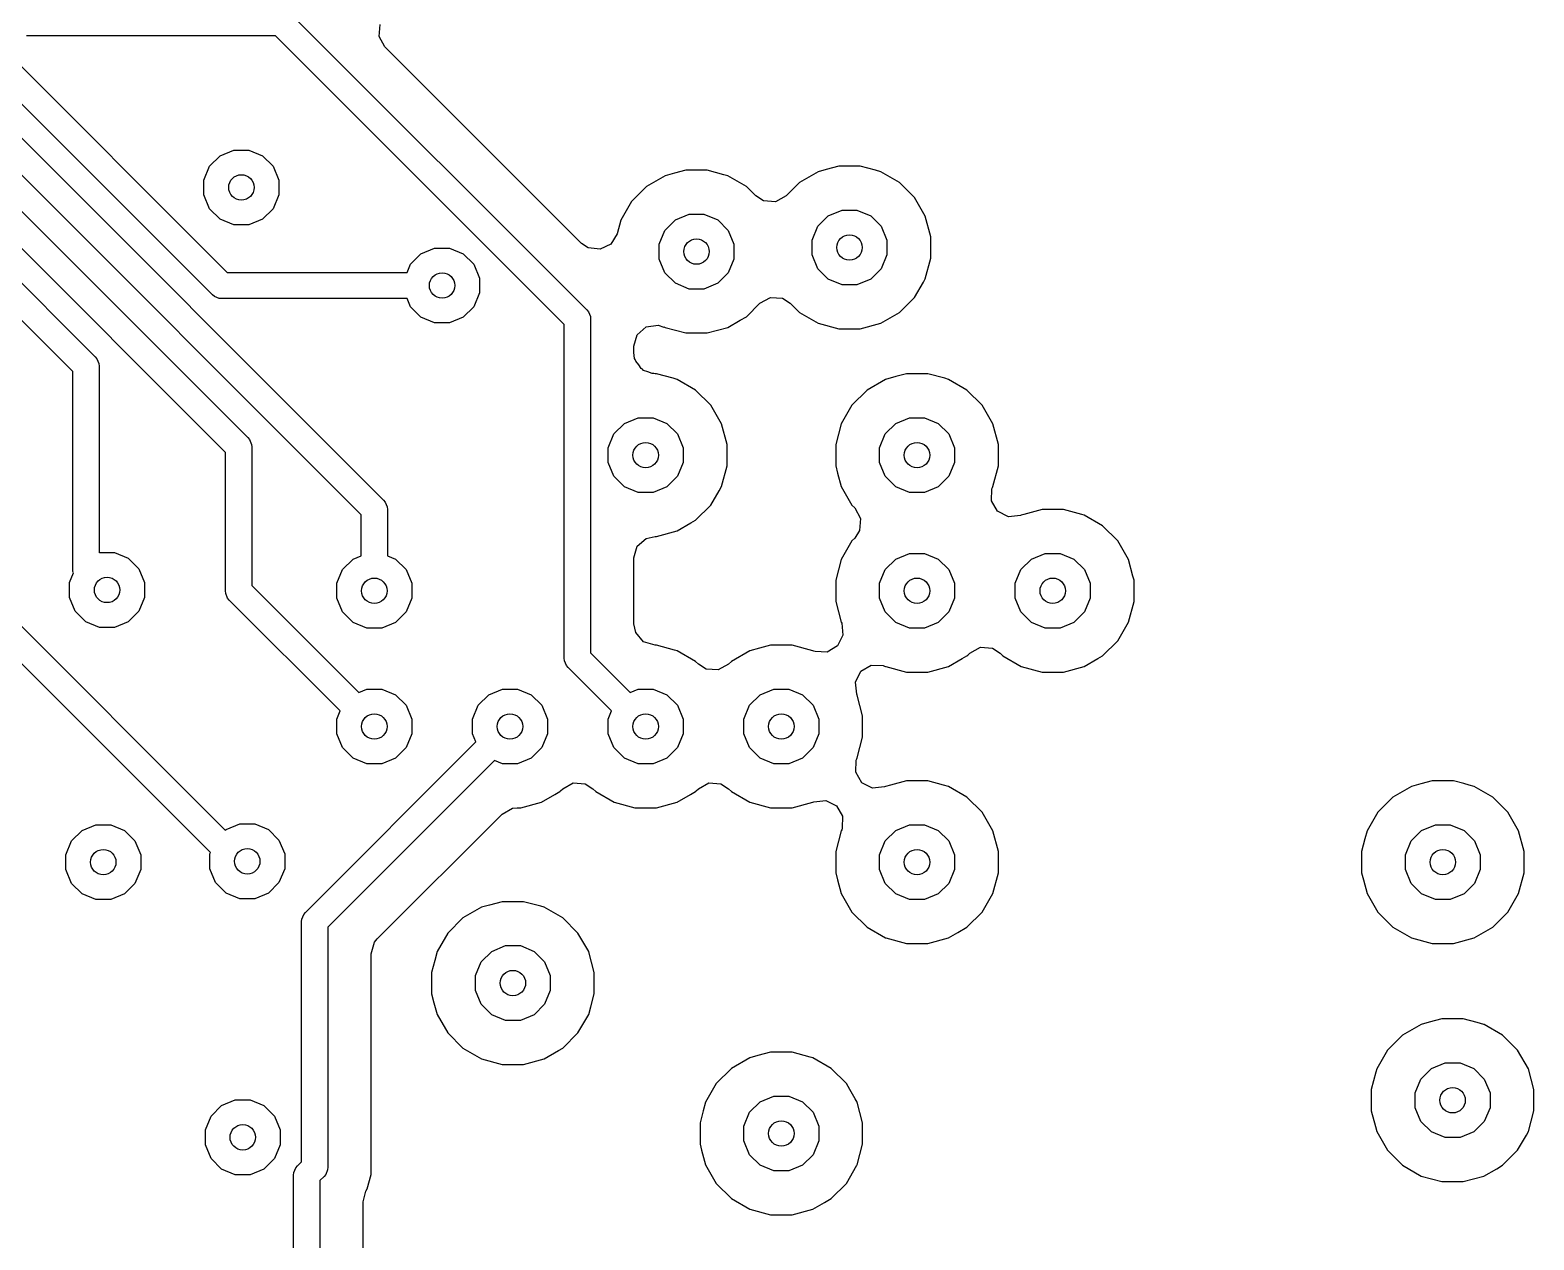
# Model space of a CAD drawing. Extents: x 2.09 to 4.51, y -4.8 to -2.93.
# Drawn here: x 3.6209 to 3.97, y -3.9105 to -3.6297 of the extents above; entities that cross this region are included whole.
import ezdxf

# ---------------------------------------------------------------- set-up
doc = ezdxf.new("R2010")
doc.units = 0
doc.header["$MEASUREMENT"] = 0
doc.layers.add('BLACK', color=7, linetype='CONTINUOUS')

msp = doc.modelspace()

# ---------------------------------------------------------------- linework, layer by layer
at = {"layer": 'BLACK', "linetype": 'CONTINUOUS'}
for p, q in [((3.10452, -3.12383), (3.66662, -3.68593)), ((3.6632, -3.69114), (3.1011, -3.12904)), ((3.09801, -3.13385), (3.70294, -3.73878)), ((3.69774, -3.7422), (3.09459, -3.13906)), ((3.09102, -3.14387), (3.67145, -3.72429)), ((3.66624, -3.72771), (3.0876, -3.14908)), ((3.08437, -3.15389), (3.636, -3.70552)), ((3.63079, -3.70894), (3.08095, -3.1591)), ((3.68129, -3.6258), (3.75011, -3.69461)), ((3.70192, -3.63114), (3.70212, -3.62836)), ((3.67787, -3.631), (3.62008, -3.631)), ((3.7449, -3.69804), (3.67787, -3.631)), ((3.70326, -3.6336), (3.70192, -3.63114)), ((3.72609, -3.65642), (3.70326, -3.6336)), ((3.66502, -3.65885), (3.66821, -3.65753)), ((3.66821, -3.65753), (3.67167, -3.65753)), ((3.67167, -3.65753), (3.67486, -3.65885)), ((3.74886, -3.67919), (3.72609, -3.65642)), ((3.66125, -3.66449), (3.66257, -3.66129)), ((3.66257, -3.66129), (3.66502, -3.65885)), ((3.67486, -3.65885), (3.6773, -3.66129)), ((3.6773, -3.66129), (3.67863, -3.66449)), ((3.80862, -3.66127), (3.80568, -3.66206)), ((3.81359, -3.66127), (3.80862, -3.66127)), ((3.81714, -3.66222), (3.81359, -3.66127)), ((3.66125, -3.66794), (3.66125, -3.66449)), ((3.67863, -3.66449), (3.67863, -3.66794)), ((3.7683, -3.66351), (3.764, -3.666)), ((3.77046, -3.66293), (3.7683, -3.66351)), ((3.77311, -3.66222), (3.77046, -3.66293)), ((3.77808, -3.66222), (3.77311, -3.66222)), ((3.78196, -3.66326), (3.77808, -3.66222)), ((3.78288, -3.66351), (3.78196, -3.66326)), ((3.78718, -3.666), (3.78288, -3.66351)), ((3.79951, -3.66505), (3.79638, -3.66818)), ((3.80382, -3.66256), (3.79951, -3.66505)), ((3.79951, -3.66505), (3.79951, -3.66505)), ((3.80568, -3.66206), (3.80382, -3.66256)), ((3.81839, -3.66256), (3.81714, -3.66222)), ((3.82269, -3.66505), (3.81839, -3.66256)), ((3.82621, -3.66856), (3.82269, -3.66505)), ((3.82269, -3.66505), (3.82269, -3.66505)), ((3.66257, -3.67114), (3.66125, -3.66794)), ((3.67863, -3.66794), (3.6773, -3.67114)), ((3.764, -3.666), (3.76048, -3.66951)), ((3.764, -3.666), (3.764, -3.666)), ((3.78936, -3.66818), (3.78718, -3.666)), ((3.78718, -3.666), (3.78718, -3.666)), ((3.79114, -3.66932), (3.78936, -3.66818)), ((3.79638, -3.66818), (3.79393, -3.66952)), ((3.82869, -3.67286), (3.82621, -3.66856)), ((3.82621, -3.66856), (3.82621, -3.66856)), ((3.66502, -3.67358), (3.66257, -3.67114)), ((3.6773, -3.67114), (3.67486, -3.67358)), ((3.76048, -3.66951), (3.758, -3.67382)), ((3.76048, -3.66951), (3.76048, -3.66951)), ((3.79393, -3.66952), (3.79114, -3.66932)), ((3.80618, -3.67279), (3.80937, -3.67146)), ((3.80937, -3.67146), (3.81283, -3.67146)), ((3.81283, -3.67146), (3.81602, -3.67279)), ((3.52568, -3.67491), (3.66621, -3.81544)), ((3.66821, -3.6749), (3.66502, -3.67358)), ((3.67167, -3.6749), (3.66821, -3.6749)), ((3.67486, -3.67358), (3.67167, -3.6749)), ((3.758, -3.67382), (3.75715, -3.67697)), ((3.76823, -3.67618), (3.77067, -3.67374)), ((3.77067, -3.67374), (3.77386, -3.67241)), ((3.77386, -3.67241), (3.77732, -3.67241)), ((3.77732, -3.67241), (3.78051, -3.67374)), ((3.78051, -3.67374), (3.78296, -3.67618)), ((3.80241, -3.67842), (3.80374, -3.67523)), ((3.80374, -3.67523), (3.80618, -3.67279)), ((3.81602, -3.67279), (3.81847, -3.67523)), ((3.81847, -3.67523), (3.81979, -3.67842)), ((3.82998, -3.67767), (3.82869, -3.67286)), ((3.82869, -3.67286), (3.82869, -3.67286)), ((3.82869, -3.67286), (3.82869, -3.67286)), ((3.66274, -3.8206), (3.52047, -3.67833)), ((3.75041, -3.68024), (3.74886, -3.67919)), ((3.75715, -3.67697), (3.7557, -3.67935)), ((3.7669, -3.67937), (3.76823, -3.67618)), ((3.78296, -3.67618), (3.78428, -3.67937)), ((3.80241, -3.68188), (3.80241, -3.67842)), ((3.81979, -3.67842), (3.81979, -3.68188)), ((3.82998, -3.68264), (3.82998, -3.67767)), ((3.70916, -3.68406), (3.71161, -3.68162)), ((3.71161, -3.68162), (3.7148, -3.68029)), ((3.7148, -3.68029), (3.71826, -3.68029)), ((3.71826, -3.68029), (3.72145, -3.68162)), ((3.72145, -3.68162), (3.72389, -3.68406)), ((3.75319, -3.68057), (3.75041, -3.68024)), ((3.7557, -3.67935), (3.75319, -3.68057)), ((3.7669, -3.68283), (3.7669, -3.67937)), ((3.78428, -3.67937), (3.78428, -3.68283)), ((3.80374, -3.68507), (3.80241, -3.68188)), ((3.81979, -3.68188), (3.81847, -3.68507)), ((3.82869, -3.68744), (3.82998, -3.68264)), ((3.66662, -3.68593), (3.70839, -3.68593)), ((3.70839, -3.68593), (3.70916, -3.68406)), ((3.72389, -3.68406), (3.72522, -3.68725)), ((3.76823, -3.68602), (3.7669, -3.68283)), ((3.77067, -3.68847), (3.76823, -3.68602)), ((3.78296, -3.68602), (3.78051, -3.68847)), ((3.78428, -3.68283), (3.78296, -3.68602)), ((3.80618, -3.68752), (3.80374, -3.68507)), ((3.81847, -3.68507), (3.81602, -3.68752)), ((3.72522, -3.68725), (3.72522, -3.69071)), ((3.77386, -3.68979), (3.77067, -3.68847)), ((3.78051, -3.68847), (3.77732, -3.68979)), ((3.80937, -3.68884), (3.80618, -3.68752)), ((3.81283, -3.68884), (3.80937, -3.68884)), ((3.81602, -3.68752), (3.81283, -3.68884)), ((3.82621, -3.69174), (3.82827, -3.68817)), ((3.82827, -3.68817), (3.82869, -3.68744)), ((3.82869, -3.68744), (3.82869, -3.68744)), ((3.82869, -3.68744), (3.82869, -3.68744)), ((3.66367, -3.69152), (3.6632, -3.69114)), ((3.66477, -3.69198), (3.66367, -3.69152)), ((3.66536, -3.69203), (3.66477, -3.69198)), ((3.70839, -3.69203), (3.66536, -3.69203)), ((3.70916, -3.6939), (3.70839, -3.69203)), ((3.72522, -3.69071), (3.72389, -3.6939)), ((3.77732, -3.68979), (3.77386, -3.68979)), ((3.78718, -3.69621), (3.79031, -3.69308)), ((3.79031, -3.69308), (3.79277, -3.69174)), ((3.79277, -3.69174), (3.79556, -3.69194)), ((3.79556, -3.69194), (3.79733, -3.69308)), ((3.79733, -3.69308), (3.79951, -3.69526)), ((3.82269, -3.69526), (3.82621, -3.69174)), ((3.71161, -3.69635), (3.70916, -3.6939)), ((3.7148, -3.69767), (3.71161, -3.69635)), ((3.72145, -3.69635), (3.71826, -3.69767)), ((3.72389, -3.6939), (3.72145, -3.69635)), ((3.75011, -3.69461), (3.75049, -3.69508)), ((3.75049, -3.69508), (3.75095, -3.69618)), ((3.75095, -3.69618), (3.751, -3.69677)), ((3.78575, -3.69703), (3.78718, -3.69621)), ((3.79951, -3.69526), (3.79951, -3.69526)), ((3.79951, -3.69526), (3.79951, -3.69526)), ((3.79951, -3.69526), (3.79951, -3.69526)), ((3.79951, -3.69526), (3.79951, -3.69526)), ((3.79951, -3.69526), (3.80382, -3.69774)), ((3.81839, -3.69774), (3.82054, -3.6965)), ((3.82054, -3.6965), (3.82269, -3.69526)), ((3.71826, -3.69767), (3.7148, -3.69767)), ((3.7449, -3.77551), (3.7449, -3.69804)), ((3.751, -3.69677), (3.751, -3.77425)), ((3.76181, -3.7004), (3.76392, -3.69857)), ((3.76392, -3.69857), (3.76669, -3.69817)), ((3.76669, -3.69817), (3.76798, -3.69862)), ((3.76798, -3.69862), (3.768, -3.69857)), ((3.768, -3.69857), (3.7683, -3.69869)), ((3.7683, -3.69869), (3.7683, -3.69869)), ((3.7683, -3.69869), (3.7683, -3.69869)), ((3.7683, -3.69869), (3.77311, -3.69998)), ((3.77311, -3.69998), (3.77311, -3.69998)), ((3.77311, -3.69998), (3.77808, -3.69998)), ((3.77808, -3.69998), (3.78288, -3.69869)), ((3.77808, -3.69998), (3.77808, -3.69998)), ((3.78288, -3.69869), (3.78575, -3.69703)), ((3.78288, -3.69869), (3.78288, -3.69869)), ((3.78288, -3.69869), (3.78288, -3.69869)), ((3.80382, -3.69774), (3.80382, -3.69774)), ((3.80382, -3.69774), (3.80382, -3.69774)), ((3.80382, -3.69774), (3.80862, -3.69903)), ((3.80862, -3.69903), (3.80862, -3.69903)), ((3.80862, -3.69903), (3.81359, -3.69903)), ((3.81359, -3.69903), (3.81839, -3.69774)), ((3.81359, -3.69903), (3.81359, -3.69903)), ((3.81839, -3.69774), (3.81839, -3.69774)), ((3.81839, -3.69774), (3.81839, -3.69774)), ((3.76102, -3.70308), (3.76181, -3.7004)), ((3.76102, -3.70451), (3.76102, -3.70308)), ((3.636, -3.70552), (3.63638, -3.70598)), ((3.63638, -3.70598), (3.63683, -3.70708)), ((3.63683, -3.70708), (3.63689, -3.70767)), ((3.76122, -3.70591), (3.76102, -3.70451)), ((3.76138, -3.70615), (3.76122, -3.70591)), ((3.76147, -3.70657), (3.76138, -3.70615)), ((3.76216, -3.70737), (3.76147, -3.70657)), ((3.63079, -3.75473), (3.63079, -3.70894)), ((3.63689, -3.70767), (3.63689, -3.75102)), ((3.76274, -3.70826), (3.76216, -3.70737)), ((3.76307, -3.70841), (3.76274, -3.70826)), ((3.7633, -3.70868), (3.76307, -3.70841)), ((3.76432, -3.70898), (3.7633, -3.70868)), ((3.76528, -3.70942), (3.76432, -3.70898)), ((3.76564, -3.70937), (3.76528, -3.70942)), ((3.76598, -3.70947), (3.76564, -3.70937)), ((3.76626, -3.70947), (3.76598, -3.70947)), ((3.7702, -3.71052), (3.76626, -3.70947)), ((3.77107, -3.71076), (3.7702, -3.71052)), ((3.82188, -3.71011), (3.81948, -3.71076)), ((3.82429, -3.70947), (3.82188, -3.71011)), ((3.82926, -3.70947), (3.82429, -3.70947)), ((3.83319, -3.71052), (3.82926, -3.70947)), ((3.83406, -3.71076), (3.83319, -3.71052)), ((3.77537, -3.71324), (3.77107, -3.71076)), ((3.77889, -3.71675), (3.77537, -3.71324)), ((3.77537, -3.71324), (3.77537, -3.71324)), ((3.81518, -3.71324), (3.81167, -3.71675)), ((3.81948, -3.71076), (3.81518, -3.71324)), ((3.81518, -3.71324), (3.81518, -3.71324)), ((3.83836, -3.71324), (3.83406, -3.71076)), ((3.84188, -3.71675), (3.83836, -3.71324)), ((3.83836, -3.71324), (3.83836, -3.71324)), ((3.77889, -3.71676), (3.77889, -3.71675)), ((3.78137, -3.72106), (3.77889, -3.71676)), ((3.81167, -3.71676), (3.80918, -3.72106)), ((3.81167, -3.71675), (3.81167, -3.71676)), ((3.84188, -3.71676), (3.84188, -3.71675)), ((3.84436, -3.72106), (3.84188, -3.71676)), ((3.75641, -3.72343), (3.75886, -3.72098)), ((3.75886, -3.72098), (3.76205, -3.71966)), ((3.76205, -3.71966), (3.76551, -3.71966)), ((3.76551, -3.71966), (3.7687, -3.72098)), ((3.7687, -3.72098), (3.77114, -3.72343)), ((3.78266, -3.72586), (3.78137, -3.72106)), ((3.78137, -3.72106), (3.78137, -3.72106)), ((3.78137, -3.72106), (3.78137, -3.72106)), ((3.80918, -3.72106), (3.80789, -3.72586)), ((3.80918, -3.72106), (3.80918, -3.72106)), ((3.81941, -3.72343), (3.82185, -3.72098)), ((3.82185, -3.72098), (3.82504, -3.71966)), ((3.82504, -3.71966), (3.8285, -3.71966)), ((3.8285, -3.71966), (3.83169, -3.72098)), ((3.83169, -3.72098), (3.83414, -3.72343)), ((3.84565, -3.72586), (3.84436, -3.72106)), ((3.84436, -3.72106), (3.84436, -3.72106)), ((3.84436, -3.72106), (3.84436, -3.72106)), ((3.67145, -3.72429), (3.67183, -3.72476)), ((3.75509, -3.72662), (3.75641, -3.72343)), ((3.77114, -3.72343), (3.77247, -3.72662)), ((3.81808, -3.72662), (3.81941, -3.72343)), ((3.83414, -3.72343), (3.83546, -3.72662)), ((3.66624, -3.75984), (3.66624, -3.72771)), ((3.67183, -3.72476), (3.67228, -3.72586)), ((3.67228, -3.72586), (3.67234, -3.72645)), ((3.67234, -3.72645), (3.67234, -3.75858)), ((3.75509, -3.73007), (3.75509, -3.72662)), ((3.77247, -3.72662), (3.77247, -3.73007)), ((3.78266, -3.73083), (3.78266, -3.72586)), ((3.80789, -3.72586), (3.80789, -3.73083)), ((3.81808, -3.73007), (3.81808, -3.72662)), ((3.83546, -3.72662), (3.83546, -3.73007)), ((3.84565, -3.73083), (3.84565, -3.72586)), ((3.75641, -3.73327), (3.75509, -3.73007)), ((3.77247, -3.73007), (3.77114, -3.73327)), ((3.78137, -3.73563), (3.78266, -3.73083)), ((3.80789, -3.73083), (3.80834, -3.7325)), ((3.81941, -3.73327), (3.81808, -3.73007)), ((3.83546, -3.73007), (3.83414, -3.73327)), ((3.84436, -3.73563), (3.84565, -3.73083)), ((3.75886, -3.73571), (3.75641, -3.73327)), ((3.77114, -3.73327), (3.7687, -3.73571)), ((3.80834, -3.7325), (3.80918, -3.73563)), ((3.82185, -3.73571), (3.81941, -3.73327)), ((3.83414, -3.73327), (3.83169, -3.73571)), ((3.76205, -3.73703), (3.75886, -3.73571)), ((3.76551, -3.73703), (3.76205, -3.73703)), ((3.7687, -3.73571), (3.76551, -3.73703)), ((3.77889, -3.73994), (3.78081, -3.73661)), ((3.78081, -3.73661), (3.78137, -3.73563)), ((3.78137, -3.73563), (3.78137, -3.73563)), ((3.78137, -3.73563), (3.78137, -3.73563)), ((3.80918, -3.73563), (3.81167, -3.73994)), ((3.82504, -3.73703), (3.82185, -3.73571)), ((3.8285, -3.73703), (3.82504, -3.73703)), ((3.83169, -3.73571), (3.8285, -3.73703)), ((3.84404, -3.73899), (3.84414, -3.7362)), ((3.84414, -3.7362), (3.84427, -3.73587)), ((3.84427, -3.73587), (3.84436, -3.73563)), ((3.84436, -3.73563), (3.84436, -3.73563)), ((3.84436, -3.73563), (3.84436, -3.73563)), ((3.70294, -3.73878), (3.70332, -3.73924)), ((3.70332, -3.73924), (3.70378, -3.74034)), ((3.70378, -3.74034), (3.70384, -3.74094)), ((3.70384, -3.74094), (3.70384, -3.7517)), ((3.77537, -3.74345), (3.77889, -3.73994)), ((3.81167, -3.73994), (3.81167, -3.73994)), ((3.81167, -3.73994), (3.81231, -3.74059)), ((3.81231, -3.74059), (3.81365, -3.74304)), ((3.84547, -3.74139), (3.84404, -3.73899)), ((3.84797, -3.74265), (3.84547, -3.74139)), ((3.85578, -3.74096), (3.85155, -3.7421)), ((3.86075, -3.74096), (3.85578, -3.74096)), ((3.86499, -3.7421), (3.86075, -3.74096)), ((3.69774, -3.7517), (3.69774, -3.7422)), ((3.77107, -3.74594), (3.77426, -3.74409)), ((3.77426, -3.74409), (3.77537, -3.74345)), ((3.81365, -3.74304), (3.81345, -3.74583)), ((3.85075, -3.74235), (3.84797, -3.74265)), ((3.85098, -3.74225), (3.85075, -3.74235)), ((3.85155, -3.7421), (3.85098, -3.74225)), ((3.86555, -3.74225), (3.86499, -3.7421)), ((3.86986, -3.74474), (3.86555, -3.74225)), ((3.87337, -3.74825), (3.86986, -3.74474)), ((3.86986, -3.74474), (3.86986, -3.74474)), ((3.76181, -3.7495), (3.76392, -3.74767)), ((3.76392, -3.74767), (3.76598, -3.74722)), ((3.76598, -3.74722), (3.76626, -3.74722)), ((3.76626, -3.74722), (3.77107, -3.74594)), ((3.76626, -3.74722), (3.76626, -3.74722)), ((3.77107, -3.74594), (3.77107, -3.74594)), ((3.77107, -3.74594), (3.77107, -3.74594)), ((3.81167, -3.74825), (3.80918, -3.75256)), ((3.81231, -3.7476), (3.81167, -3.74825)), ((3.81167, -3.74825), (3.81167, -3.74825)), ((3.81345, -3.74583), (3.81231, -3.7476)), ((3.87586, -3.75256), (3.87337, -3.74825)), ((3.87337, -3.74825), (3.87337, -3.74825)), ((3.63689, -3.75102), (3.63703, -3.75096)), ((3.63703, -3.75096), (3.64049, -3.75096)), ((3.64049, -3.75096), (3.64368, -3.75229)), ((3.64368, -3.75229), (3.64613, -3.75473)), ((3.69342, -3.75492), (3.69587, -3.75248)), ((3.69587, -3.75248), (3.69774, -3.7517)), ((3.70384, -3.7517), (3.70571, -3.75248)), ((3.70571, -3.75248), (3.70815, -3.75492)), ((3.76102, -3.75219), (3.76181, -3.7495)), ((3.76102, -3.7675), (3.76102, -3.75219)), ((3.80918, -3.75256), (3.80789, -3.75736)), ((3.80918, -3.75256), (3.80918, -3.75256)), ((3.81941, -3.75492), (3.82185, -3.75248)), ((3.82185, -3.75248), (3.82504, -3.75115)), ((3.82504, -3.75115), (3.8285, -3.75115)), ((3.8285, -3.75115), (3.83169, -3.75248)), ((3.83169, -3.75248), (3.83414, -3.75492)), ((3.8509, -3.75492), (3.85335, -3.75248)), ((3.85335, -3.75248), (3.85654, -3.75115)), ((3.85654, -3.75115), (3.86, -3.75115)), ((3.86, -3.75115), (3.86319, -3.75248)), ((3.86319, -3.75248), (3.86563, -3.75492)), ((3.87689, -3.75642), (3.87586, -3.75256)), ((3.87586, -3.75256), (3.87586, -3.75256)), ((3.87586, -3.75256), (3.87586, -3.75256)), ((3.63007, -3.75792), (3.631, -3.75569)), ((3.63085, -3.75533), (3.63079, -3.75473)), ((3.631, -3.75569), (3.63085, -3.75533)), ((3.64613, -3.75473), (3.64745, -3.75792)), ((3.6921, -3.75811), (3.69342, -3.75492)), ((3.70815, -3.75492), (3.70948, -3.75811)), ((3.81808, -3.75811), (3.81941, -3.75492)), ((3.83414, -3.75492), (3.83546, -3.75811)), ((3.84958, -3.75811), (3.8509, -3.75492)), ((3.86563, -3.75492), (3.86696, -3.75811)), ((3.63007, -3.76138), (3.63007, -3.75792)), ((3.64745, -3.75792), (3.64745, -3.76138)), ((3.67234, -3.75858), (3.69719, -3.78343)), ((3.6921, -3.76157), (3.6921, -3.75811)), ((3.70948, -3.75811), (3.70948, -3.76157)), ((3.80789, -3.75736), (3.80789, -3.76233)), ((3.81808, -3.76157), (3.81808, -3.75811)), ((3.83546, -3.75811), (3.83546, -3.76157)), ((3.84958, -3.76157), (3.84958, -3.75811)), ((3.86696, -3.75811), (3.86696, -3.76157)), ((3.87715, -3.75736), (3.87689, -3.75642)), ((3.87715, -3.76233), (3.87715, -3.75736)), ((3.63139, -3.76457), (3.63007, -3.76138)), ((3.64745, -3.76138), (3.64613, -3.76457)), ((3.6663, -3.76044), (3.66624, -3.75984)), ((3.66675, -3.76154), (3.6663, -3.76044)), ((3.66713, -3.762), (3.66675, -3.76154)), ((3.69287, -3.78774), (3.66713, -3.762)), ((3.69342, -3.76476), (3.6921, -3.76157)), ((3.70948, -3.76157), (3.70815, -3.76476)), ((3.80789, -3.76233), (3.80918, -3.76713)), ((3.81941, -3.76476), (3.81808, -3.76157)), ((3.83546, -3.76157), (3.83414, -3.76476)), ((3.8509, -3.76476), (3.84958, -3.76157)), ((3.86696, -3.76157), (3.86563, -3.76476)), ((3.87586, -3.76713), (3.87715, -3.76233)), ((3.63384, -3.76702), (3.63139, -3.76457)), ((3.64613, -3.76457), (3.64368, -3.76702)), ((3.69587, -3.76721), (3.69342, -3.76476)), ((3.70815, -3.76476), (3.70571, -3.76721)), ((3.82185, -3.76721), (3.81941, -3.76476)), ((3.83414, -3.76476), (3.83169, -3.76721)), ((3.85335, -3.76721), (3.8509, -3.76476)), ((3.86563, -3.76476), (3.86319, -3.76721)), ((3.63703, -3.76834), (3.63384, -3.76702)), ((3.64049, -3.76834), (3.63703, -3.76834)), ((3.64368, -3.76702), (3.64049, -3.76834)), ((3.69906, -3.76853), (3.69587, -3.76721)), ((3.70252, -3.76853), (3.69906, -3.76853)), ((3.70571, -3.76721), (3.70252, -3.76853)), ((3.76147, -3.76956), (3.76102, -3.7675)), ((3.7633, -3.77167), (3.76147, -3.76956)), ((3.80918, -3.76713), (3.80918, -3.76713)), ((3.80918, -3.76713), (3.80928, -3.76736)), ((3.80928, -3.76736), (3.80958, -3.77014)), ((3.82504, -3.76853), (3.82185, -3.76721)), ((3.8285, -3.76853), (3.82504, -3.76853)), ((3.83169, -3.76721), (3.8285, -3.76853)), ((3.85654, -3.76853), (3.85335, -3.76721)), ((3.86, -3.76853), (3.85654, -3.76853)), ((3.86319, -3.76721), (3.86, -3.76853)), ((3.87337, -3.77143), (3.87493, -3.76874)), ((3.87493, -3.76874), (3.87586, -3.76713)), ((3.87586, -3.76713), (3.87586, -3.76713)), ((3.87586, -3.76713), (3.87586, -3.76713)), ((3.76598, -3.77246), (3.7633, -3.77167)), ((3.76626, -3.77246), (3.76598, -3.77246)), ((3.7705, -3.7736), (3.76626, -3.77246)), ((3.76626, -3.77246), (3.76626, -3.77246)), ((3.79018, -3.77316), (3.78799, -3.77375)), ((3.79279, -3.77246), (3.79018, -3.77316)), ((3.79776, -3.77246), (3.79279, -3.77246)), ((3.80256, -3.77375), (3.79776, -3.77246)), ((3.80832, -3.77264), (3.80592, -3.77407)), ((3.80958, -3.77014), (3.80832, -3.77264)), ((3.83901, -3.7743), (3.84147, -3.77296)), ((3.84147, -3.77296), (3.84425, -3.77316)), ((3.84425, -3.77316), (3.84603, -3.7743)), ((3.86986, -3.77495), (3.87337, -3.77143)), ((3.74496, -3.77611), (3.7449, -3.77551)), ((3.74542, -3.77721), (3.74496, -3.77611)), ((3.751, -3.77425), (3.76018, -3.78343)), ((3.77107, -3.77375), (3.7705, -3.7736)), ((3.77537, -3.77623), (3.77107, -3.77375)), ((3.77602, -3.77688), (3.77537, -3.77623)), ((3.77537, -3.77623), (3.77537, -3.77623)), ((3.77779, -3.77802), (3.77602, -3.77688)), ((3.78304, -3.77688), (3.78058, -3.77822)), ((3.78368, -3.77623), (3.78304, -3.77688)), ((3.78799, -3.77375), (3.78368, -3.77623)), ((3.78368, -3.77623), (3.78368, -3.77623)), ((3.8028, -3.77384), (3.80256, -3.77375)), ((3.80256, -3.77375), (3.80256, -3.77375)), ((3.80313, -3.77397), (3.8028, -3.77384)), ((3.80592, -3.77407), (3.80313, -3.77397)), ((3.83406, -3.77743), (3.83725, -3.77559)), ((3.83725, -3.77559), (3.83836, -3.77495)), ((3.83836, -3.77495), (3.83855, -3.77476)), ((3.83855, -3.77476), (3.83901, -3.7743)), ((3.84603, -3.7743), (3.84668, -3.77495)), ((3.84668, -3.77495), (3.84668, -3.77495)), ((3.84668, -3.77495), (3.84668, -3.77495)), ((3.84668, -3.77495), (3.84668, -3.77495)), ((3.84668, -3.77495), (3.84668, -3.77495)), ((3.84668, -3.77495), (3.85098, -3.77743)), ((3.86555, -3.77743), (3.86875, -3.77559)), ((3.86875, -3.77559), (3.86986, -3.77495)), ((3.7458, -3.77767), (3.74542, -3.77721)), ((3.75587, -3.78774), (3.7458, -3.77767)), ((3.78058, -3.77822), (3.77779, -3.77802)), ((3.81247, -3.78104), (3.81372, -3.77854)), ((3.81372, -3.77854), (3.81613, -3.77711)), ((3.81613, -3.77711), (3.81892, -3.77721)), ((3.81892, -3.77721), (3.81925, -3.77734)), ((3.81925, -3.77734), (3.81948, -3.77743)), ((3.81948, -3.77743), (3.81949, -3.77743)), ((3.81949, -3.77743), (3.82429, -3.77872)), ((3.82429, -3.77872), (3.82429, -3.77872)), ((3.82429, -3.77872), (3.82926, -3.77872)), ((3.82926, -3.77872), (3.83406, -3.77743)), ((3.82926, -3.77872), (3.82926, -3.77872)), ((3.83406, -3.77743), (3.83406, -3.77743)), ((3.83406, -3.77743), (3.83406, -3.77743)), ((3.85098, -3.77743), (3.85098, -3.77743)), ((3.85098, -3.77743), (3.85098, -3.77743)), ((3.85098, -3.77743), (3.85578, -3.77872)), ((3.85578, -3.77872), (3.85578, -3.77872)), ((3.85578, -3.77872), (3.86075, -3.77872)), ((3.86075, -3.77872), (3.86555, -3.77743)), ((3.86075, -3.77872), (3.86075, -3.77872)), ((3.86555, -3.77743), (3.86555, -3.77743)), ((3.86555, -3.77743), (3.86555, -3.77743)), ((3.69719, -3.78343), (3.69906, -3.78265)), ((3.69906, -3.78265), (3.70252, -3.78265)), ((3.70252, -3.78265), (3.70571, -3.78397)), ((3.70571, -3.78397), (3.70815, -3.78642)), ((3.72492, -3.78642), (3.72736, -3.78397)), ((3.72736, -3.78397), (3.73056, -3.78265)), ((3.73056, -3.78265), (3.73401, -3.78265)), ((3.73401, -3.78265), (3.7372, -3.78397)), ((3.7372, -3.78397), (3.73965, -3.78642)), ((3.76018, -3.78343), (3.76205, -3.78265)), ((3.76205, -3.78265), (3.76551, -3.78265)), ((3.76551, -3.78265), (3.7687, -3.78397)), ((3.7687, -3.78397), (3.77114, -3.78642)), ((3.78791, -3.78642), (3.79035, -3.78397)), ((3.79035, -3.78397), (3.79355, -3.78265)), ((3.79355, -3.78265), (3.797, -3.78265)), ((3.797, -3.78265), (3.8002, -3.78397)), ((3.8002, -3.78397), (3.80264, -3.78642)), ((3.81277, -3.78382), (3.81247, -3.78104)), ((3.81287, -3.78405), (3.81277, -3.78382)), ((3.70815, -3.78642), (3.70948, -3.78961)), ((3.7236, -3.78961), (3.72492, -3.78642)), ((3.73965, -3.78642), (3.74097, -3.78961)), ((3.77114, -3.78642), (3.77247, -3.78961)), ((3.78659, -3.78961), (3.78791, -3.78642)), ((3.80264, -3.78642), (3.80396, -3.78961)), ((3.81415, -3.78885), (3.81287, -3.78405)), ((3.81287, -3.78405), (3.81287, -3.78405)), ((3.6921, -3.78961), (3.69287, -3.78774)), ((3.6921, -3.79307), (3.6921, -3.78961)), ((3.70948, -3.78961), (3.70948, -3.79307)), ((3.7236, -3.79307), (3.7236, -3.78961)), ((3.74097, -3.78961), (3.74097, -3.79307)), ((3.75509, -3.78961), (3.75587, -3.78774)), ((3.75509, -3.79307), (3.75509, -3.78961)), ((3.77247, -3.78961), (3.77247, -3.79307)), ((3.78659, -3.79307), (3.78659, -3.78961)), ((3.80396, -3.78961), (3.80396, -3.79307)), ((3.81415, -3.79382), (3.81415, -3.78885)), ((3.69342, -3.79626), (3.6921, -3.79307)), ((3.70948, -3.79307), (3.70815, -3.79626)), ((3.72437, -3.79494), (3.7236, -3.79307)), ((3.74097, -3.79307), (3.73965, -3.79626)), ((3.75641, -3.79626), (3.75509, -3.79307)), ((3.77247, -3.79307), (3.77114, -3.79626)), ((3.78791, -3.79626), (3.78659, -3.79307)), ((3.80396, -3.79307), (3.80264, -3.79626)), ((3.81287, -3.79863), (3.81415, -3.79382)), ((3.68481, -3.8345), (3.72437, -3.79494)), ((3.69587, -3.7987), (3.69342, -3.79626)), ((3.70815, -3.79626), (3.70571, -3.7987)), ((3.73965, -3.79626), (3.7372, -3.7987)), ((3.75886, -3.7987), (3.75641, -3.79626)), ((3.77114, -3.79626), (3.7687, -3.7987)), ((3.79035, -3.7987), (3.78791, -3.79626)), ((3.80264, -3.79626), (3.8002, -3.7987)), ((3.72869, -3.79925), (3.69002, -3.83792)), ((3.69906, -3.80003), (3.69587, -3.7987)), ((3.70252, -3.80003), (3.69906, -3.80003)), ((3.70571, -3.7987), (3.70252, -3.80003)), ((3.73056, -3.80003), (3.72869, -3.79925)), ((3.73401, -3.80003), (3.73056, -3.80003)), ((3.7372, -3.7987), (3.73401, -3.80003)), ((3.76205, -3.80003), (3.75886, -3.7987)), ((3.76551, -3.80003), (3.76205, -3.80003)), ((3.7687, -3.7987), (3.76551, -3.80003)), ((3.79355, -3.80003), (3.79035, -3.7987)), ((3.797, -3.80003), (3.79355, -3.80003)), ((3.8002, -3.7987), (3.797, -3.80003)), ((3.81255, -3.80198), (3.81265, -3.79919)), ((3.81265, -3.79919), (3.81277, -3.79886)), ((3.81277, -3.79886), (3.81287, -3.79863)), ((3.81287, -3.79863), (3.81287, -3.79863)), ((3.81287, -3.79863), (3.81287, -3.79863)), ((3.74452, -3.8058), (3.74698, -3.80446)), ((3.74698, -3.80446), (3.74977, -3.80466)), ((3.74977, -3.80466), (3.75154, -3.8058)), ((3.77602, -3.8058), (3.77847, -3.80446)), ((3.77847, -3.80446), (3.78126, -3.80466)), ((3.78126, -3.80466), (3.78304, -3.8058)), ((3.81397, -3.80439), (3.81255, -3.80198)), ((3.81647, -3.80564), (3.81397, -3.80439)), ((3.82429, -3.80396), (3.82062, -3.80494)), ((3.82926, -3.80396), (3.82429, -3.80396)), ((3.83292, -3.80494), (3.82926, -3.80396)), ((3.94373, -3.80466), (3.94153, -3.80524)), ((3.94633, -3.80396), (3.94373, -3.80466)), ((3.9513, -3.80396), (3.94633, -3.80396)), ((3.95371, -3.8046), (3.9513, -3.80396)), ((3.95497, -3.80494), (3.95371, -3.8046)), ((3.73957, -3.80893), (3.74272, -3.80711)), ((3.74272, -3.80711), (3.74387, -3.80644)), ((3.74387, -3.80644), (3.74404, -3.80628)), ((3.74404, -3.80628), (3.74452, -3.8058)), ((3.75154, -3.8058), (3.75219, -3.80644)), ((3.75219, -3.80644), (3.75219, -3.80644)), ((3.75219, -3.80644), (3.75219, -3.80644)), ((3.75219, -3.80644), (3.75219, -3.80644)), ((3.75219, -3.80644), (3.75219, -3.80644)), ((3.75219, -3.80644), (3.75649, -3.80893)), ((3.77107, -3.80893), (3.77422, -3.80711)), ((3.77422, -3.80711), (3.77537, -3.80644)), ((3.77537, -3.80644), (3.77554, -3.80628)), ((3.77554, -3.80628), (3.77602, -3.8058)), ((3.78304, -3.8058), (3.78368, -3.80644)), ((3.78368, -3.80644), (3.78368, -3.80644)), ((3.78368, -3.80644), (3.78368, -3.80644)), ((3.78368, -3.80644), (3.78368, -3.80644)), ((3.78368, -3.80644), (3.78368, -3.80644)), ((3.78368, -3.80644), (3.78799, -3.80893)), ((3.81925, -3.80534), (3.81647, -3.80564)), ((3.81948, -3.80524), (3.81925, -3.80534)), ((3.82062, -3.80494), (3.81948, -3.80524)), ((3.83406, -3.80524), (3.83292, -3.80494)), ((3.83836, -3.80773), (3.83406, -3.80524)), ((3.84188, -3.81124), (3.83836, -3.80773)), ((3.83836, -3.80773), (3.83836, -3.80773)), ((3.93723, -3.80773), (3.93371, -3.81124)), ((3.94153, -3.80524), (3.93723, -3.80773)), ((3.93723, -3.80773), (3.93723, -3.80773)), ((3.95611, -3.80524), (3.95497, -3.80494)), ((3.96041, -3.80773), (3.95611, -3.80524)), ((3.96392, -3.81124), (3.96041, -3.80773)), ((3.96041, -3.80773), (3.96041, -3.80773)), ((3.70149, -3.84061), (3.73044, -3.81167)), ((3.73044, -3.81167), (3.73289, -3.81033)), ((3.73289, -3.81033), (3.73395, -3.81022)), ((3.73395, -3.81022), (3.73477, -3.81022)), ((3.73477, -3.81022), (3.73957, -3.80893)), ((3.73477, -3.81022), (3.73477, -3.81022)), ((3.73957, -3.80893), (3.73957, -3.80893)), ((3.73957, -3.80893), (3.73957, -3.80893)), ((3.75649, -3.80893), (3.75649, -3.80893)), ((3.75649, -3.80893), (3.75649, -3.80893)), ((3.75649, -3.80893), (3.76129, -3.81022)), ((3.76129, -3.81022), (3.76129, -3.81022)), ((3.76129, -3.81022), (3.76626, -3.81022)), ((3.76626, -3.81022), (3.77107, -3.80893)), ((3.76626, -3.81022), (3.76626, -3.81022)), ((3.77107, -3.80893), (3.77107, -3.80893)), ((3.77107, -3.80893), (3.77107, -3.80893)), ((3.78799, -3.80893), (3.78799, -3.80893)), ((3.78799, -3.80893), (3.78799, -3.80893)), ((3.78799, -3.80893), (3.79279, -3.81022)), ((3.79279, -3.81022), (3.79279, -3.81022)), ((3.79279, -3.81022), (3.79776, -3.81022)), ((3.79776, -3.81022), (3.80256, -3.80893)), ((3.79776, -3.81022), (3.79776, -3.81022)), ((3.80256, -3.80893), (3.8028, -3.80883)), ((3.80256, -3.80893), (3.80256, -3.80893)), ((3.80256, -3.80893), (3.80256, -3.80893)), ((3.8028, -3.80883), (3.80557, -3.80853)), ((3.80557, -3.80853), (3.80807, -3.80979)), ((3.80807, -3.80979), (3.8095, -3.81219)), ((3.84436, -3.81555), (3.84188, -3.81124)), ((3.84188, -3.81124), (3.84188, -3.81124)), ((3.93371, -3.81124), (3.93123, -3.81555)), ((3.93371, -3.81124), (3.93371, -3.81124)), ((3.96393, -3.81124), (3.96392, -3.81124)), ((3.96641, -3.81555), (3.96393, -3.81124)), ((3.63295, -3.81547), (3.63615, -3.81415)), ((3.63615, -3.81415), (3.6396, -3.81415)), ((3.6396, -3.81415), (3.6428, -3.81547)), ((3.66621, -3.81544), (3.66638, -3.81527)), ((3.66638, -3.81527), (3.66957, -3.81395)), ((3.66957, -3.81395), (3.67303, -3.81395)), ((3.67303, -3.81395), (3.67622, -3.81527)), ((3.67622, -3.81527), (3.67866, -3.81772)), ((3.80928, -3.81531), (3.80918, -3.81555)), ((3.8094, -3.81498), (3.80928, -3.81531)), ((3.8095, -3.81219), (3.8094, -3.81498)), ((3.82185, -3.81547), (3.82504, -3.81415)), ((3.82504, -3.81415), (3.8285, -3.81415)), ((3.8285, -3.81415), (3.83169, -3.81547)), ((3.9439, -3.81547), (3.94709, -3.81415)), ((3.94709, -3.81415), (3.95055, -3.81415)), ((3.95055, -3.81415), (3.95374, -3.81547)), ((3.62919, -3.82111), (3.63051, -3.81791)), ((3.63051, -3.81791), (3.63295, -3.81547)), ((3.6428, -3.81547), (3.64524, -3.81791)), ((3.64524, -3.81791), (3.64656, -3.82111)), ((3.67866, -3.81772), (3.67999, -3.82091)), ((3.80918, -3.81555), (3.80789, -3.82035)), ((3.80918, -3.81555), (3.80918, -3.81555)), ((3.81808, -3.82111), (3.81941, -3.81791)), ((3.81941, -3.81791), (3.82185, -3.81547)), ((3.83169, -3.81547), (3.83414, -3.81791)), ((3.83414, -3.81791), (3.83546, -3.82111)), ((3.84565, -3.82035), (3.84436, -3.81555)), ((3.84436, -3.81555), (3.84436, -3.81555)), ((3.84436, -3.81555), (3.84436, -3.81555)), ((3.93072, -3.81743), (3.92994, -3.82035)), ((3.93123, -3.81555), (3.93072, -3.81743)), ((3.94013, -3.82111), (3.94145, -3.81791)), ((3.94145, -3.81791), (3.9439, -3.81547)), ((3.95374, -3.81547), (3.95618, -3.81791)), ((3.95618, -3.81791), (3.95751, -3.82111)), ((3.9677, -3.82035), (3.96641, -3.81555)), ((3.96641, -3.81555), (3.96641, -3.81555)), ((3.96641, -3.81555), (3.96641, -3.81555)), ((3.62919, -3.82456), (3.62919, -3.82111)), ((3.64656, -3.82111), (3.64656, -3.82456)), ((3.66261, -3.82091), (3.66274, -3.8206)), ((3.66261, -3.82437), (3.66261, -3.82091)), ((3.67999, -3.82091), (3.67999, -3.82437)), ((3.80789, -3.82035), (3.80789, -3.82532)), ((3.81808, -3.82456), (3.81808, -3.82111)), ((3.83546, -3.82111), (3.83546, -3.82456)), ((3.84565, -3.82532), (3.84565, -3.82035)), ((3.92994, -3.82035), (3.92994, -3.82532)), ((3.94013, -3.82456), (3.94013, -3.82111)), ((3.95751, -3.82111), (3.95751, -3.82456)), ((3.9677, -3.82532), (3.9677, -3.82035)), ((3.63051, -3.82776), (3.62919, -3.82456)), ((3.64656, -3.82456), (3.64524, -3.82776)), ((3.66393, -3.82756), (3.66261, -3.82437)), ((3.67999, -3.82437), (3.67866, -3.82756)), ((3.80789, -3.82532), (3.80832, -3.82691)), ((3.81941, -3.82776), (3.81808, -3.82456)), ((3.83546, -3.82456), (3.83414, -3.82776)), ((3.84436, -3.83012), (3.84565, -3.82532)), ((3.92994, -3.82532), (3.93037, -3.82691)), ((3.94145, -3.82776), (3.94013, -3.82456)), ((3.95751, -3.82456), (3.95618, -3.82776)), ((3.96641, -3.83012), (3.9677, -3.82532)), ((3.63295, -3.8302), (3.63051, -3.82776)), ((3.64524, -3.82776), (3.6428, -3.8302)), ((3.66638, -3.83), (3.66393, -3.82756)), ((3.67866, -3.82756), (3.67622, -3.83)), ((3.80832, -3.82691), (3.80918, -3.83012)), ((3.82185, -3.8302), (3.81941, -3.82776)), ((3.83414, -3.82776), (3.83169, -3.8302)), ((3.93037, -3.82691), (3.93123, -3.83012)), ((3.9439, -3.8302), (3.94145, -3.82776)), ((3.95618, -3.82776), (3.95374, -3.8302)), ((3.63615, -3.83152), (3.63295, -3.8302)), ((3.6396, -3.83152), (3.63615, -3.83152)), ((3.6428, -3.8302), (3.6396, -3.83152)), ((3.66957, -3.83133), (3.66638, -3.83)), ((3.67303, -3.83133), (3.66957, -3.83133)), ((3.67622, -3.83), (3.67303, -3.83133)), ((3.72754, -3.83281), (3.72567, -3.83331)), ((3.73048, -3.83202), (3.72754, -3.83281)), ((3.73545, -3.83202), (3.73048, -3.83202)), ((3.73944, -3.83309), (3.73545, -3.83202)), ((3.80918, -3.83012), (3.81167, -3.83443)), ((3.82504, -3.83152), (3.82185, -3.8302)), ((3.8285, -3.83152), (3.82504, -3.83152)), ((3.83169, -3.8302), (3.8285, -3.83152)), ((3.84188, -3.83443), (3.84312, -3.83227)), ((3.84312, -3.83227), (3.84436, -3.83012)), ((3.84436, -3.83012), (3.84436, -3.83012)), ((3.84436, -3.83012), (3.84436, -3.83012)), ((3.93123, -3.83012), (3.93371, -3.83443)), ((3.94709, -3.83152), (3.9439, -3.8302)), ((3.95055, -3.83152), (3.94709, -3.83152)), ((3.95374, -3.8302), (3.95055, -3.83152)), ((3.96393, -3.83443), (3.96517, -3.83227)), ((3.96517, -3.83227), (3.96641, -3.83012)), ((3.96641, -3.83012), (3.96641, -3.83012)), ((3.96641, -3.83012), (3.96641, -3.83012)), ((3.68392, -3.83665), (3.68398, -3.83606)), ((3.68398, -3.83606), (3.68443, -3.83496)), ((3.68443, -3.83496), (3.68481, -3.8345)), ((3.72137, -3.8358), (3.71785, -3.83931)), ((3.72567, -3.83331), (3.72137, -3.8358)), ((3.72137, -3.8358), (3.72137, -3.8358)), ((3.74025, -3.83331), (3.73944, -3.83309)), ((3.74455, -3.8358), (3.74025, -3.83331)), ((3.74807, -3.83931), (3.74455, -3.8358)), ((3.74455, -3.8358), (3.74455, -3.8358)), ((3.81167, -3.83443), (3.81167, -3.83443)), ((3.81167, -3.83443), (3.81518, -3.83794)), ((3.83836, -3.83794), (3.84188, -3.83443)), ((3.93371, -3.83443), (3.93371, -3.83443)), ((3.93371, -3.83443), (3.93723, -3.83794)), ((3.96041, -3.83794), (3.96393, -3.83443)), ((3.68392, -3.89237), (3.68392, -3.83665)), ((3.69002, -3.83792), (3.69002, -3.89363)), ((3.71785, -3.83931), (3.71537, -3.84361)), ((3.71785, -3.83931), (3.71785, -3.83931)), ((3.75055, -3.84361), (3.74807, -3.83931)), ((3.74807, -3.83931), (3.74807, -3.83931)), ((3.81518, -3.83794), (3.81518, -3.83794)), ((3.81518, -3.83794), (3.81518, -3.83794)), ((3.81518, -3.83794), (3.81518, -3.83794)), ((3.81518, -3.83794), (3.81518, -3.83794)), ((3.81518, -3.83794), (3.81948, -3.84043)), ((3.83406, -3.84043), (3.83621, -3.83918)), ((3.83621, -3.83918), (3.83836, -3.83794)), ((3.93723, -3.83794), (3.93723, -3.83794)), ((3.93723, -3.83794), (3.93723, -3.83794)), ((3.93723, -3.83794), (3.93723, -3.83794)), ((3.93723, -3.83794), (3.93723, -3.83794)), ((3.93723, -3.83794), (3.94153, -3.84043)), ((3.95611, -3.84043), (3.95826, -3.83918)), ((3.95826, -3.83918), (3.96041, -3.83794)), ((3.70004, -3.84412), (3.70083, -3.84144)), ((3.70083, -3.84144), (3.70149, -3.84061)), ((3.72804, -3.84354), (3.73123, -3.84221)), ((3.73123, -3.84221), (3.73469, -3.84221)), ((3.73469, -3.84221), (3.73788, -3.84354)), ((3.81948, -3.84043), (3.81948, -3.84043)), ((3.81948, -3.84043), (3.81949, -3.84043)), ((3.81949, -3.84043), (3.82429, -3.84171)), ((3.82429, -3.84171), (3.82429, -3.84171)), ((3.82429, -3.84171), (3.82926, -3.84171)), ((3.82926, -3.84171), (3.83406, -3.84043)), ((3.82926, -3.84171), (3.82926, -3.84171)), ((3.83406, -3.84043), (3.83406, -3.84043)), ((3.83406, -3.84043), (3.83406, -3.84043)), ((3.94153, -3.84043), (3.94153, -3.84043)), ((3.94153, -3.84043), (3.94153, -3.84043)), ((3.94153, -3.84043), (3.94633, -3.84171)), ((3.94633, -3.84171), (3.94633, -3.84171)), ((3.94633, -3.84171), (3.9513, -3.84171)), ((3.9513, -3.84171), (3.95611, -3.84043)), ((3.9513, -3.84171), (3.9513, -3.84171)), ((3.95611, -3.84043), (3.95611, -3.84043)), ((3.95611, -3.84043), (3.95611, -3.84043)), ((3.70004, -3.84842), (3.70004, -3.84412)), ((3.71483, -3.84563), (3.71408, -3.84842)), ((3.71537, -3.84361), (3.71483, -3.84563)), ((3.72427, -3.84917), (3.7256, -3.84598)), ((3.7256, -3.84598), (3.72804, -3.84354)), ((3.73788, -3.84354), (3.74033, -3.84598)), ((3.74033, -3.84598), (3.74165, -3.84917)), ((3.75055, -3.84362), (3.75055, -3.84361)), ((3.75055, -3.84361), (3.75055, -3.84361)), ((3.75184, -3.84842), (3.75055, -3.84362)), ((3.70004, -3.88334), (3.70004, -3.84842)), ((3.71408, -3.84842), (3.71408, -3.85339)), ((3.72427, -3.85263), (3.72427, -3.84917)), ((3.74165, -3.84917), (3.74165, -3.85263)), ((3.75184, -3.85339), (3.75184, -3.84842)), ((3.71408, -3.85339), (3.71464, -3.85546)), ((3.7256, -3.85582), (3.72427, -3.85263)), ((3.74165, -3.85263), (3.74033, -3.85582)), ((3.75103, -3.85642), (3.75184, -3.85339)), ((3.71464, -3.85546), (3.71537, -3.85819)), ((3.72804, -3.85827), (3.7256, -3.85582)), ((3.74033, -3.85582), (3.73788, -3.85827)), ((3.75055, -3.85819), (3.75103, -3.85642)), ((3.71537, -3.85819), (3.71785, -3.86249)), ((3.73123, -3.85959), (3.72804, -3.85827)), ((3.73469, -3.85959), (3.73123, -3.85959)), ((3.73788, -3.85827), (3.73469, -3.85959)), ((3.74807, -3.86249), (3.75055, -3.85819)), ((3.9438, -3.86051), (3.93949, -3.863)), ((3.94566, -3.86002), (3.9438, -3.86051)), ((3.9486, -3.85923), (3.94566, -3.86002)), ((3.95357, -3.85923), (3.9486, -3.85923)), ((3.95677, -3.86009), (3.95357, -3.85923)), ((3.95837, -3.86051), (3.95677, -3.86009)), ((3.95838, -3.86052), (3.95837, -3.86051)), ((3.96268, -3.863), (3.95838, -3.86052)), ((3.95838, -3.86052), (3.95838, -3.86052)), ((3.95838, -3.86052), (3.95838, -3.86052)), ((3.71785, -3.86249), (3.71785, -3.86249)), ((3.71785, -3.86249), (3.72137, -3.86601)), ((3.74455, -3.86601), (3.74807, -3.86249)), ((3.93949, -3.863), (3.93598, -3.86651)), ((3.93949, -3.863), (3.93949, -3.863)), ((3.96619, -3.86651), (3.96268, -3.863)), ((3.96268, -3.863), (3.96268, -3.863)), ((3.72137, -3.86601), (3.72137, -3.86601)), ((3.72137, -3.86601), (3.72137, -3.86601)), ((3.72137, -3.86601), (3.72137, -3.86601)), ((3.72137, -3.86601), (3.72137, -3.86601)), ((3.72137, -3.86601), (3.72567, -3.86849)), ((3.74025, -3.86849), (3.74358, -3.86657)), ((3.74358, -3.86657), (3.74455, -3.86601)), ((3.78985, -3.86774), (3.78799, -3.86824)), ((3.79279, -3.86695), (3.78985, -3.86774)), ((3.79776, -3.86695), (3.79279, -3.86695)), ((3.802, -3.86808), (3.79776, -3.86695)), ((3.93598, -3.86652), (3.93349, -3.87082)), ((3.93598, -3.86651), (3.93598, -3.86652)), ((3.96619, -3.86652), (3.96619, -3.86651)), ((3.96868, -3.87082), (3.96619, -3.86652)), ((3.72567, -3.86849), (3.72567, -3.86849)), ((3.72567, -3.86849), (3.72567, -3.86849)), ((3.72567, -3.86849), (3.73048, -3.86978)), ((3.73048, -3.86978), (3.73048, -3.86978)), ((3.73048, -3.86978), (3.73545, -3.86978)), ((3.73545, -3.86978), (3.74025, -3.86849)), ((3.73545, -3.86978), (3.73545, -3.86978)), ((3.74025, -3.86849), (3.74025, -3.86849)), ((3.74025, -3.86849), (3.74025, -3.86849)), ((3.78368, -3.87072), (3.78017, -3.87424)), ((3.78799, -3.86824), (3.78368, -3.87072)), ((3.78368, -3.87072), (3.78368, -3.87072)), ((3.80256, -3.86824), (3.802, -3.86808)), ((3.80687, -3.87072), (3.80256, -3.86824)), ((3.81038, -3.87424), (3.80687, -3.87072)), ((3.80687, -3.87072), (3.80687, -3.87072)), ((3.93349, -3.87082), (3.93328, -3.87161)), ((3.94372, -3.87318), (3.94616, -3.87074)), ((3.94616, -3.87074), (3.94936, -3.86942)), ((3.94936, -3.86942), (3.95281, -3.86942)), ((3.95281, -3.86942), (3.95601, -3.87074)), ((3.95601, -3.87074), (3.95845, -3.87318)), ((3.96996, -3.87562), (3.96868, -3.87082)), ((3.96868, -3.87082), (3.96868, -3.87082)), ((3.96868, -3.87082), (3.96868, -3.87082)), ((3.78017, -3.87424), (3.77768, -3.87854)), ((3.78017, -3.87424), (3.78017, -3.87424)), ((3.81118, -3.87562), (3.81038, -3.87424)), ((3.81038, -3.87424), (3.81038, -3.87424)), ((3.93328, -3.87161), (3.93221, -3.87562)), ((3.9424, -3.87638), (3.94372, -3.87318)), ((3.95845, -3.87318), (3.95977, -3.87638)), ((3.66533, -3.87935), (3.66853, -3.87802)), ((3.66853, -3.87802), (3.67198, -3.87802)), ((3.67198, -3.87802), (3.67518, -3.87935)), ((3.79035, -3.87846), (3.79355, -3.87714)), ((3.79355, -3.87714), (3.797, -3.87714)), ((3.797, -3.87714), (3.8002, -3.87846)), ((3.81243, -3.87778), (3.81118, -3.87562)), ((3.81287, -3.87854), (3.81243, -3.87778)), ((3.93221, -3.87562), (3.93221, -3.88059)), ((3.9424, -3.87983), (3.9424, -3.87638)), ((3.95977, -3.87638), (3.95977, -3.87983)), ((3.96996, -3.88059), (3.96996, -3.87562)), ((3.66289, -3.88179), (3.66533, -3.87935)), ((3.67518, -3.87935), (3.67762, -3.88179)), ((3.77713, -3.88059), (3.7764, -3.88334)), ((3.77768, -3.87854), (3.77713, -3.88059)), ((3.78659, -3.8841), (3.78791, -3.88091)), ((3.78791, -3.88091), (3.79035, -3.87846)), ((3.8002, -3.87846), (3.80264, -3.88091)), ((3.80264, -3.88091), (3.80396, -3.8841)), ((3.81415, -3.88334), (3.81287, -3.87854)), ((3.81287, -3.87854), (3.81287, -3.87854)), ((3.81287, -3.87854), (3.81287, -3.87854)), ((3.93221, -3.88059), (3.93318, -3.88423)), ((3.94372, -3.88303), (3.9424, -3.87983)), ((3.95977, -3.87983), (3.95845, -3.88303)), ((3.96868, -3.88539), (3.96996, -3.88059)), ((3.66157, -3.88498), (3.66289, -3.88179)), ((3.66157, -3.88844), (3.66157, -3.88498)), ((3.67762, -3.88179), (3.67894, -3.88498)), ((3.67894, -3.88498), (3.67894, -3.88844)), ((3.70004, -3.89535), (3.70004, -3.88334)), ((3.7764, -3.88334), (3.7764, -3.88831)), ((3.78659, -3.88755), (3.78659, -3.8841)), ((3.80396, -3.8841), (3.80396, -3.88755)), ((3.81415, -3.88831), (3.81415, -3.88334)), ((3.93318, -3.88423), (3.93349, -3.88539)), ((3.94616, -3.88547), (3.94372, -3.88303)), ((3.95845, -3.88303), (3.95601, -3.88547)), ((3.66289, -3.89163), (3.66157, -3.88844)), ((3.67894, -3.88844), (3.67762, -3.89163)), ((3.7764, -3.88831), (3.77677, -3.8897)), ((3.78791, -3.89075), (3.78659, -3.88755)), ((3.80396, -3.88755), (3.80264, -3.89075)), ((3.81287, -3.89311), (3.81415, -3.88831)), ((3.93349, -3.88539), (3.93598, -3.8897)), ((3.94936, -3.88679), (3.94616, -3.88547)), ((3.95281, -3.88679), (3.94936, -3.88679)), ((3.95601, -3.88547), (3.95281, -3.88679)), ((3.96619, -3.8897), (3.96821, -3.8862)), ((3.96821, -3.8862), (3.96868, -3.88539)), ((3.96868, -3.88539), (3.96868, -3.88539)), ((3.96868, -3.88539), (3.96868, -3.88539)), ((3.66533, -3.89408), (3.66289, -3.89163)), ((3.67762, -3.89163), (3.67518, -3.89408)), ((3.77677, -3.8897), (3.77768, -3.89311)), ((3.79035, -3.89319), (3.78791, -3.89075)), ((3.80264, -3.89075), (3.8002, -3.89319)), ((3.93598, -3.8897), (3.93598, -3.8897)), ((3.93598, -3.8897), (3.93949, -3.89321)), ((3.96268, -3.89321), (3.96619, -3.8897)), ((3.66853, -3.8954), (3.66533, -3.89408)), ((3.67198, -3.8954), (3.66853, -3.8954)), ((3.67518, -3.89408), (3.67198, -3.8954)), ((3.68207, -3.89548), (3.68213, -3.89489)), ((3.68207, -4.03592), (3.68207, -3.89548)), ((3.68213, -3.89489), (3.68258, -3.89379)), ((3.68258, -3.89379), (3.68296, -3.89333)), ((3.68296, -3.89333), (3.68392, -3.89237)), ((3.68951, -3.89533), (3.68913, -3.89579)), ((3.68996, -3.89423), (3.68951, -3.89533)), ((3.69002, -3.89363), (3.68996, -3.89423)), ((3.69915, -3.89868), (3.70004, -3.89535)), ((3.77768, -3.89311), (3.78017, -3.89742)), ((3.79355, -3.89451), (3.79035, -3.89319)), ((3.797, -3.89451), (3.79355, -3.89451)), ((3.8002, -3.89319), (3.797, -3.89451)), ((3.81038, -3.89742), (3.81281, -3.89321)), ((3.81281, -3.89321), (3.81287, -3.89311)), ((3.81287, -3.89311), (3.81287, -3.89311)), ((3.81287, -3.89311), (3.81287, -3.89311)), ((3.93949, -3.89321), (3.93949, -3.89321)), ((3.93949, -3.89321), (3.93949, -3.89321)), ((3.93949, -3.89321), (3.93949, -3.89321)), ((3.93949, -3.89321), (3.93949, -3.89321)), ((3.93949, -3.89321), (3.9438, -3.8957)), ((3.95837, -3.8957), (3.96132, -3.894)), ((3.96132, -3.894), (3.96268, -3.89321)), ((3.68913, -3.89579), (3.68817, -3.89675)), ((3.68817, -3.89675), (3.68817, -4.03659)), ((3.69885, -3.89919), (3.69915, -3.89868)), ((3.78017, -3.89742), (3.78017, -3.89742)), ((3.78017, -3.89742), (3.78368, -3.90093)), ((3.80687, -3.90093), (3.81038, -3.89742)), ((3.9438, -3.8957), (3.9438, -3.8957)), ((3.9438, -3.8957), (3.9438, -3.8957)), ((3.9438, -3.8957), (3.9486, -3.89698)), ((3.9486, -3.89698), (3.9486, -3.89698)), ((3.9486, -3.89698), (3.95357, -3.89698)), ((3.95357, -3.89698), (3.95837, -3.8957)), ((3.95357, -3.89698), (3.95357, -3.89698)), ((3.95837, -3.8957), (3.95837, -3.8957)), ((3.95837, -3.8957), (3.95837, -3.8957)), ((3.69819, -3.90167), (3.69885, -3.89919)), ((3.69819, -3.98767), (3.69819, -3.90167)), ((3.78368, -3.90093), (3.78368, -3.90093)), ((3.78368, -3.90093), (3.78368, -3.90093)), ((3.78368, -3.90093), (3.78368, -3.90093)), ((3.78368, -3.90093), (3.78368, -3.90093)), ((3.78368, -3.90093), (3.78799, -3.90342)), ((3.80256, -3.90342), (3.80533, -3.90182)), ((3.80533, -3.90182), (3.80687, -3.90093)), ((3.78799, -3.90342), (3.78799, -3.90342)), ((3.78799, -3.90342), (3.78799, -3.90342)), ((3.78799, -3.90342), (3.79279, -3.9047)), ((3.79279, -3.9047), (3.79279, -3.9047)), ((3.79279, -3.9047), (3.79776, -3.9047)), ((3.79776, -3.9047), (3.80256, -3.90342)), ((3.79776, -3.9047), (3.79776, -3.9047)), ((3.80256, -3.90342), (3.80256, -3.90342)), ((3.80256, -3.90342), (3.80256, -3.90342))]:
    msp.add_line(p, q, dxfattribs=at)
at = {"layer": 'BLACK'}
for centre in [(3.66994, -3.66621), (3.77559, -3.6811), (3.8111, -3.68015), (3.71653, -3.68898), (3.76378, -3.72835), (3.82677, -3.72835), (3.63876, -3.75965), (3.70079, -3.75984), (3.82677, -3.75984), (3.85827, -3.75984), (3.70079, -3.79134), (3.73228, -3.79134), (3.76378, -3.79134), (3.79528, -3.79134), (3.63787, -3.82283), (3.6713, -3.82264), (3.82677, -3.82283), (3.94882, -3.82283), (3.73296, -3.8509), (3.95109, -3.87811), (3.67026, -3.88671), (3.79528, -3.88583)]:
    msp.add_circle(centre, 0.00295, dxfattribs=at)
at = {"layer": 'WHITE'}
for centre in [(3.66994, -3.66621), (3.77559, -3.6811), (3.8111, -3.68015), (3.71653, -3.68898), (3.76378, -3.72835), (3.82677, -3.72835), (3.63876, -3.75965), (3.70079, -3.75984), (3.82677, -3.75984), (3.85827, -3.75984), (3.70079, -3.79134), (3.73228, -3.79134), (3.76378, -3.79134), (3.79528, -3.79134), (3.63787, -3.82283), (3.6713, -3.82264), (3.82677, -3.82283), (3.94882, -3.82283), (3.73296, -3.8509), (3.95109, -3.87811), (3.67026, -3.88671), (3.79528, -3.88583)]:
    msp.add_circle(centre, 0.00295, dxfattribs=at)

doc.saveas('drawing.dxf')
